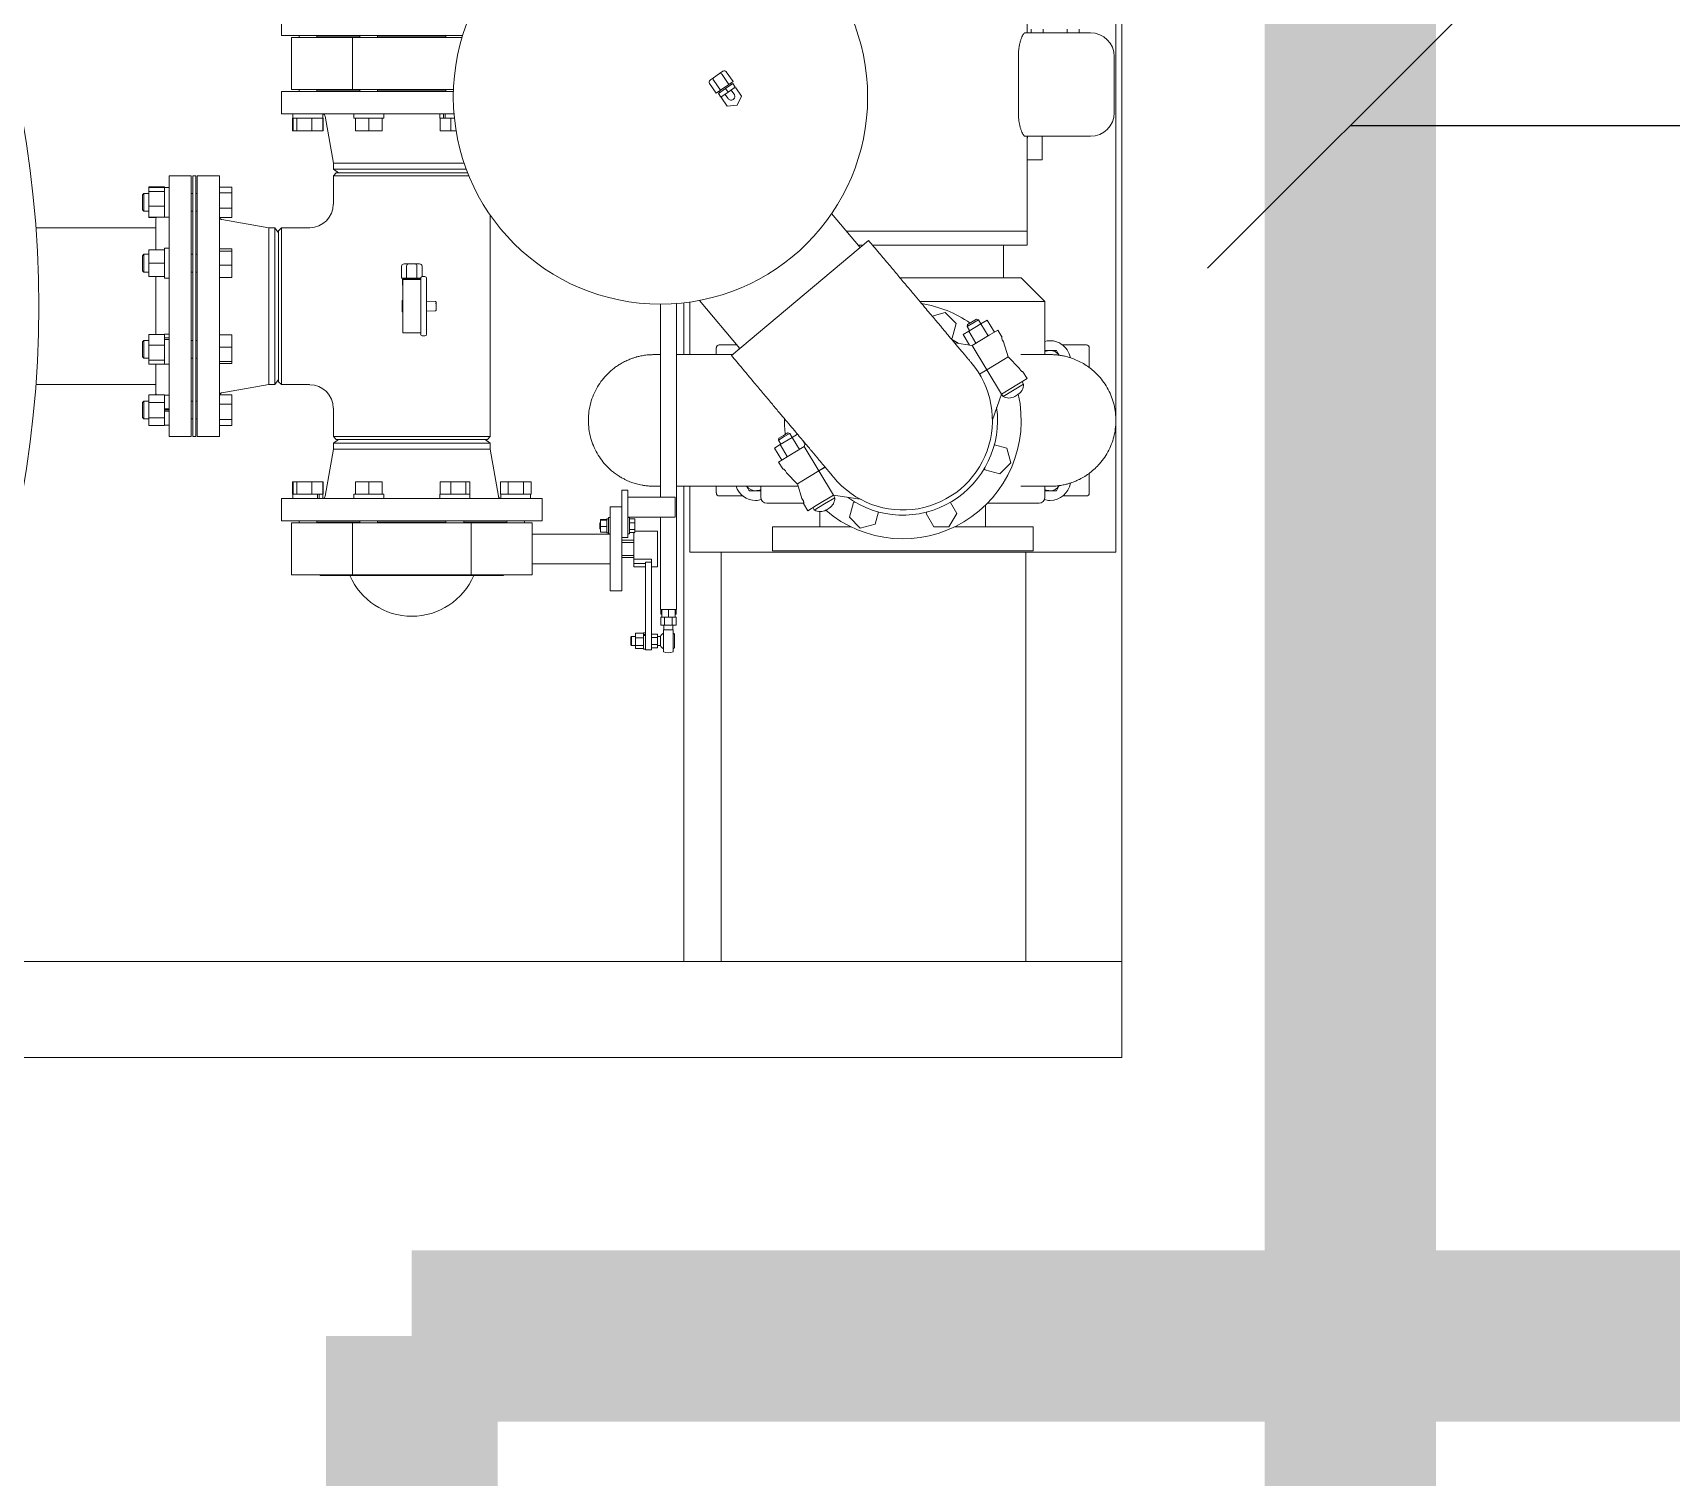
# Model space of a CAD drawing. Extents: x -18238 to -8686, y -1229 to 9502.
# Drawn here: x -17002.2 to -16858.8, y 1980.4 to 2106.9 of the extents above; entities that cross this region are included whole.
import ezdxf

# ---------------------------------------------------------------- set-up
doc = ezdxf.new("R2010")
doc.units = 0
for name, color, linetype in [('188K-SM-03-C3-LR1-MECH-EQ-Y2257103$0$AC-EQ', 1, 'Continuous'), ('188K-SM-07-C3-LR1-MECH-PIPE-Y2257103$0$P-DR', 5, 'Continuous'), ('188K-SM-07-C3-LR1-MECH-PIPE-Y2257103$0$P-TXT', 53, 'Continuous'), ('188K-SM-07-C3-LR1-MECH-PIPE-Y2257103$0$P-砂濾-FSS', 6, 'Continuous')]:
    doc.layers.add(name, color=color, linetype=linetype)
doc.styles.add('188K-SM-07-C3-LR1-MECH-PIPE-Y2257103$0$Standard', font='txt.shx', dxfattribs={"bigfont": 'chineset.shx'})
doc.dimstyles.new('188K-SM-07-C3-LR1-MECH-PIPE-Y2257103$0$H-DIM', dxfattribs={"dimtxt": 1, "dimasz": 1, "dimexe": 0.5, "dimexo": 0.5, "dimgap": 0.5, "dimtad": 1, "dimdec": 0, "dimdsep": 46, "dimtxsty": '188K-SM-07-C3-LR1-MECH-PIPE-Y2257103$0$Standard', "dimblk1": '188K-SM-07-C3-LR1-MECH-PIPE-Y2257103$0$_OBLIQUE', "dimblk2": '188K-SM-07-C3-LR1-MECH-PIPE-Y2257103$0$_OBLIQUE', "dimsah": 1, "dimcen": 0.09, "dimdle": 0.5, "dimadec": 0, "dimazin": 0, "dimtfac": 1, "dimtdec": 0, "dimtmove": 2, "dimatfit": 0, "dimldrblk": '188K-SM-07-C3-LR1-MECH-PIPE-Y2257103$0$_OBLIQUE', "dimfxl": 1, "dimtolj": 1, "dimtzin": 0, "dimarcsym": 0})

# ---------------------------------------------------------------- blocks, each defined once
blk = doc.blocks.new('188K-SM-07-C3-LR1-MECH-PIPE-Y2257103$0$_OBLIQUE')
at = {"color": 0, "linetype": 'ByBlock'}
blk.add_line((-0.5, -0.5), (0.5, 0.5), dxfattribs=at)
blk = doc.blocks.new('188K-SM-03-C3-LR1-MECH-EQ-Y2257103$0$sf1')
at = {"linetype": 'Continuous', "lineweight": 15}
for p, q in [((0, -1311.5), (0, -8.5)), ((5.2, -214.4), (5.2, -877.5)), ((82.9, -244.2), (82.9, -422.9)), ((735.4, -425.3), (735.4, -398.7)), ((27.4, -422.9), (84.6, -422.9)), ((37.5, -419.8), (37.5, -422.9)), ((48, -419.8), (48, -422.9)), ((68.9, -419.8), (68.9, -422.9)), ((79.3, -419.8), (79.3, -422.9)), ((735.4, -425.3), (576.9, -425.3)), ((577.5, -427.1), (597.3, -427.1)), ((591.5, -427.1), (591.5, -425.3)), ((651.3, -426.6), (591.5, -426.6)), ((597.3, -427.1), (603.2, -427.1)), ((603.2, -427.1), (639.6, -427.1)), ((639.6, -427.1), (645.6, -427.1)), ((645.6, -427.1), (673.3, -427.1)), ((651.3, -425.3), (651.3, -427.1)), ((666.8, -427.1), (666.8, -425.3)), ((704.6, -426.6), (666.8, -426.6)), ((673.3, -472.7), (673.3, -427.1)), ((673.3, -427.1), (673.6, -427.1)), ((673.6, -427.1), (699.3, -427.1)), ((699.3, -427.1), (706, -427.1)), ((701.7, -427.1), (701.7, -426.6)), ((704.6, -425.3), (704.6, -427.1)), ((706, -427.1), (726.6, -427.1)), ((720.1, -427.1), (720.1, -425.3)), ((726.6, -427.1), (726.6, -472.7)), ((6.6, -492.9), (6.6, -443.7)), ((90.6, -492.9), (90.6, -443.7)), ((346.2, -457.1), (340.2, -465.6)), ((349.3, -456.7), (352, -458.6)), ((352, -458.6), (357.4, -462.4)), ((332.8, -478.4), (337.9, -471.2)), ((337.9, -471.2), (339.3, -471.3)), ((338.3, -470.6), (340.6, -467.4)), ((338.3, -470.6), (344.6, -475)), ((341.8, -473.1), (339.5, -476.5)), ((340.2, -465.6), (343.9, -468.1)), ((340.6, -467.4), (346.8, -471.8)), ((342.5, -467.1), (341.8, -468.2)), ((349.9, -459.6), (343.9, -468.1)), ((343.9, -468.1), (351.3, -473.3)), ((344.6, -475), (346.8, -471.8)), ((346.8, -471.8), (353.1, -476.2)), ((357.2, -464.8), (351.3, -473.3)), ((360.9, -467.4), (354.9, -475.9)), ((357.4, -462.4), (360.1, -464.3)), ((585, -472.7), (597.3, -472.7)), ((591.5, -474.5), (591.5, -472.7)), ((597.3, -472.7), (603.2, -472.7)), ((603.2, -472.7), (639.6, -472.7)), ((639.6, -472.7), (645.6, -472.7)), ((645.6, -472.7), (673.3, -472.7)), ((651.3, -472.7), (651.3, -474.5)), ((666.8, -474.5), (666.8, -472.7)), ((673.3, -472.7), (673.6, -472.7)), ((673.6, -472.7), (699.3, -472.7)), ((699.3, -472.7), (706, -472.7)), ((701.7, -473.2), (701.7, -472.7)), ((704.6, -472.7), (704.6, -474.5)), ((706, -472.7), (726.6, -472.7)), ((720.1, -474.5), (720.1, -472.7)), ((336.6, -486.4), (332.8, -478.4)), ((345.4, -487.2), (336.6, -486.4)), ((344.6, -475), (350.9, -479.4)), ((344.9, -480.3), (347.3, -476.9)), ((350.5, -480), (345.4, -487.2)), ((349.9, -478.7), (350.5, -480)), ((350.9, -479.4), (353.1, -476.2)), ((351.3, -473.3), (354.9, -475.9)), ((351.9, -475.3), (352.7, -474.3)), ((585.1, -474.5), (621.4, -474.5)), ((591.5, -473.2), (621.4, -473.2)), ((621.4, -473.2), (651.3, -473.2)), ((621.4, -474.5), (735.4, -474.5)), ((666.8, -473.2), (704.6, -473.2)), ((735.4, -493.9), (735.4, -474.5)), ((586.5, -497.8), (584.2, -497.8)), ((584.5, -493.9), (621.4, -493.9)), ((586.5, -497.8), (587.2, -497.8)), ((587.2, -497.8), (587.2, -508.7)), ((587.2, -497.8), (587.8, -497.8)), ((592.2, -497.8), (587.8, -497.8)), ((592.2, -497.8), (592.2, -493.9)), ((592.2, -497.8), (592.6, -497.8)), ((592.6, -497.8), (593.7, -497.8)), ((593.7, -497.8), (593.7, -493.9)), ((596.2, -497.8), (593.7, -497.8)), ((596.2, -497.8), (596.7, -497.8)), ((596.7, -497.8), (596.7, -508.7)), ((596.8, -497.8), (596.7, -497.8)), ((596.8, -497.8), (596.8, -493.9)), ((621.4, -493.9), (735.4, -493.9)), ((646, -493.9), (646, -497.8)), ((647.4, -497.8), (646, -497.8)), ((647.4, -497.8), (647.4, -508.7)), ((647.4, -497.8), (648.1, -497.8)), ((658.4, -497.8), (648.1, -497.8)), ((658.4, -497.8), (659.1, -497.8)), ((659.1, -497.8), (659.1, -508.7)), ((659.1, -497.8), (659.7, -497.8)), ((670.1, -497.8), (659.7, -497.8)), ((670.1, -497.8), (670.7, -497.8)), ((670.7, -497.8), (670.7, -508.7)), ((672.1, -497.8), (670.7, -497.8)), ((672.1, -497.8), (672.1, -493.9)), ((690, -537.1), (697.2, -496.1)), ((698.9, -497.8), (698.9, -508.7)), ((698.9, -497.8), (699.2, -497.8)), ((699.2, -493.9), (699.2, -497.8)), ((699.3, -497.8), (699.2, -497.8)), ((699.3, -497.8), (699.3, -508.7)), ((699.3, -497.8), (699.9, -497.8)), ((708.3, -497.8), (699.9, -497.8)), ((708.3, -497.8), (708.9, -497.8)), ((708.9, -497.8), (708.9, -508.7)), ((708.9, -497.8), (709.6, -497.8)), ((721.1, -497.8), (709.6, -497.8)), ((721.1, -497.8), (721.9, -497.8)), ((721.9, -497.8), (721.9, -508.7)), ((721.9, -497.8), (722.1, -497.8)), ((725.4, -497.8), (722.1, -497.8)), ((725.3, -497.8), (725.3, -508.7)), ((725.4, -497.8), (725.4, -493.9)), ((725.4, -497.8), (725.8, -497.8)), ((725.8, -497.8), (725.8, -508.7)), ((84.6, -513.6), (27.4, -513.6)), ((69.9, -513.6), (69.9, -526.7)), ((82.9, -513.6), (82.9, -596.5)), ((582.7, -508.7), (587.2, -508.7)), ((587.2, -508.7), (596.7, -508.7)), ((647.4, -508.7), (659.1, -508.7)), ((659.1, -508.7), (670.7, -508.7)), ((698.9, -508.7), (699.3, -508.7)), ((699.3, -508.7), (708.9, -508.7)), ((708.9, -508.7), (721.9, -508.7)), ((721.9, -508.7), (725.3, -508.7)), ((725.3, -508.7), (725.8, -508.7)), ((69.9, -526.7), (69.9, -534.3)), ((82.9, -534.3), (69.9, -534.3)), ((573.8, -542.3), (621.4, -542.3)), ((575.6, -537.1), (621.4, -537.1)), ((621.4, -537.1), (690, -537.1)), ((621.4, -542.3), (690, -542.3)), ((685.5, -545.7), (690, -542.3)), ((690, -542.3), (690, -537.1)), ((621.4, -548.3), (571.4, -548.3)), ((572.5, -545.7), (621.4, -545.7)), ((621.4, -545.7), (687.5, -545.7)), ((690, -548.3), (621.4, -548.3)), ((690, -548.3), (687.5, -545.7)), ((690, -572.9), (690, -548.3)), ((789.8, -558), (778.9, -558)), ((778.9, -558), (778.9, -563.2)), ((809.2, -548.3), (789.8, -548.3)), ((789.8, -548.3), (789.8, -662.3)), ((809.2, -548.3), (809.2, -662.3)), ((813.1, -548.3), (810.5, -548.3)), ((810.5, -776.3), (810.5, -548.3)), ((813.1, -776.3), (813.1, -548.3)), ((833.8, -548.3), (814.4, -548.3)), ((814.4, -662.3), (814.4, -548.3)), ((833.8, -662.3), (833.8, -548.3)), ((837.7, -558.3), (833.8, -558.3)), ((837.7, -557.9), (851.5, -557.9)), ((837.7, -557.9), (837.7, -558.3)), ((837.7, -558.3), (837.7, -561.6)), ((837.7, -558.4), (851.5, -558.4)), ((851.5, -557.9), (851.5, -558.4)), ((851.5, -558.4), (851.5, -561.8)), ((789.8, -563.2), (778.9, -563.2)), ((778.9, -563.2), (778.9, -576.5)), ((810.5, -563.6), (809.2, -563.6)), ((814.4, -563.6), (813.1, -563.6)), ((837.7, -561.6), (837.7, -561.8)), ((837.7, -561.8), (851.5, -561.8)), ((837.7, -561.8), (837.7, -562.6)), ((837.7, -562.6), (837.7, -574.1)), ((851.5, -561.8), (851.5, -574.8)), ((855.9, -563.6), (851.5, -563.6)), ((857.1, -564.8), (855.9, -563.6)), ((855.9, -564.2), (855.9, -563.6)), ((855.9, -579.1), (855.9, -564.2)), ((857.1, -565.3), (857.1, -564.8)), ((857.1, -577.9), (857.1, -565.3)), ((254, -581.3), (229.1, -611)), ((552.8, -582.6), (552.8, -776.3)), ((787.6, -586.5), (746.6, -593.7)), ((789.8, -576.5), (778.9, -576.5)), ((778.9, -576.5), (778.9, -584.7)), ((789.8, -584.7), (778.9, -584.7)), ((809.2, -579.1), (810.5, -579.1)), ((813.1, -579.1), (814.4, -579.1)), ((833.8, -584.5), (837.7, -584.5)), ((837.7, -574.1), (837.7, -574.8)), ((837.7, -574.8), (851.5, -574.8)), ((837.7, -574.8), (837.7, -575.4)), ((837.7, -575.4), (837.7, -583.8)), ((837.7, -583.8), (837.7, -584.4)), ((837.7, -584.4), (851.5, -584.4)), ((837.7, -584.4), (837.7, -584.5)), ((844.8, -584.8), (851.5, -584.8)), ((845.5, -613), (845.5, -586.5)), ((851.5, -574.8), (851.5, -584.4)), ((851.5, -579.1), (855.9, -579.1)), ((851.5, -584.4), (851.5, -584.8)), ((855.9, -579.1), (857.1, -577.9)), ((82.9, -596.5), (82.9, -608.8)), ((82.9, -596.5), (241.2, -596.5)), ((735.4, -593.7), (710.8, -593.7)), ((738, -596.2), (735.4, -593.7)), ((735.4, -730.9), (735.4, -593.7)), ((741.4, -593.7), (738, -598.2)), ((738, -596.2), (738, -728.4)), ((746.6, -593.7), (741.4, -593.7)), ((741.4, -593.7), (741.4, -662.3)), ((746.6, -593.7), (746.6, -662.3)), ((950.3, -593.7), (845.5, -593.7)), ((218.2, -608.8), (82.9, -608.8)), ((103.6, -608.8), (103.6, -637.4)), ((341.6, -705.5), (221.6, -604.8)), ((230.9, -608.8), (226.5, -608.8)), ((789.8, -612.2), (778.9, -612.2)), ((778.9, -612.2), (778.9, -614)), ((789.8, -614), (778.9, -614)), ((778.9, -614), (778.9, -626.4)), ((837.7, -611.6), (833.8, -611.6)), ((837.7, -611.6), (837.7, -613)), ((837.7, -613), (851.5, -613)), ((837.7, -613), (837.7, -613.6)), ((837.7, -613.6), (837.7, -624)), ((851.5, -613), (851.5, -624.6)), ((612.4, -627.3), (612.4, -636.4)), ((614.8, -625.3), (618.2, -625.3)), ((617, -627.3), (617, -637.7)), ((618.2, -625.3), (624.7, -625.3)), ((624.7, -625.3), (628, -625.3)), ((626, -627.3), (626, -637.7)), ((630.4, -627.3), (630.4, -637.7)), ((789.8, -626.4), (778.9, -626.4)), ((778.9, -626.4), (778.9, -637.1)), ((810.5, -616.9), (809.2, -616.9)), ((814.4, -616.9), (813.1, -616.9)), ((837.7, -624), (837.7, -624.6)), ((837.7, -624.6), (851.5, -624.6)), ((837.7, -624.6), (837.7, -625.3)), ((837.7, -625.3), (837.7, -635.6)), ((855.9, -616.9), (851.5, -616.9)), ((851.5, -624.6), (851.5, -636.3)), ((857.1, -618.1), (855.9, -616.9)), ((855.9, -621.7), (855.9, -616.9)), ((855.9, -632.4), (855.9, -621.7)), ((857.1, -622.1), (857.1, -618.1)), ((857.1, -631.2), (857.1, -622.1)), ((88.1, -637.4), (67.4, -658.2)), ((88.1, -637.4), (194.2, -637.4)), ((608.5, -686.8), (608.5, -637.8)), ((612.2, -636.4), (609.9, -636.4)), ((613.6, -637.7), (617, -637.7)), ((613.6, -637.8), (613.6, -686.8)), ((613.6, -638.7), (617.4, -638.7)), ((629.2, -639), (613.6, -639)), ((615.2, -637.7), (615.2, -638.7)), ((617, -637.7), (626, -637.7)), ((617.4, -638.7), (617.4, -639)), ((617.4, -638.7), (625.6, -638.7)), ((625.6, -638.7), (625.6, -639)), ((625.6, -638.7), (629.6, -638.7)), ((626, -637.7), (630.4, -637.7)), ((627.6, -638.7), (627.6, -637.7)), ((629.2, -685.6), (629.2, -639)), ((629.2, -643.9), (629.6, -643.9)), ((629.6, -638.7), (629.6, -643.9)), ((789.8, -637.1), (778.9, -637.1)), ((809.2, -632.4), (810.5, -632.4)), ((813.1, -632.4), (814.4, -632.4)), ((833.8, -637.7), (837.7, -637.7)), ((837.7, -635.6), (837.7, -636.3)), ((837.7, -636.3), (851.5, -636.3)), ((837.7, -636.3), (837.7, -637.7)), ((845.5, -662.3), (845.5, -636.3)), ((851.5, -632.4), (855.9, -632.4)), ((855.9, -632.4), (857.1, -631.2)), ((67.4, -658.2), (67.4, -704.6)), ((176.8, -658.2), (67.4, -658.2)), ((334.2, -699.3), (369.5, -657.2)), ((378.2, -704.6), (378.2, -658.7)), ((383.4, -659.4), (383.4, -704.6)), ((600.1, -660.5), (600.1, -658.9)), ((608.5, -657.9), (600.7, -658.3)), ((629.8, -657.4), (629.2, -657)), ((629.8, -667.2), (629.8, -657.4)), ((127.2, -673.7), (125.5, -674.2)), ((127.2, -673.7), (135, -678.4)), ((145, -677.4), (154.5, -667.9)), ((154.5, -667.9), (166, -671)), ((389.9, -660), (389.9, -927.8)), ((403.8, -829.6), (403.8, -660.5)), ((600.1, -664.1), (600.1, -660.5)), ((600.1, -665.7), (600.1, -664.1)), ((600.7, -666.3), (608.5, -666.7)), ((629.2, -667.6), (629.8, -667.2)), ((741.4, -662.3), (741.4, -730.9)), ((746.6, -662.3), (746.6, -730.9)), ((789.8, -662.3), (789.8, -776.3)), ((809.2, -662.3), (809.2, -776.3)), ((814.4, -776.3), (814.4, -662.3)), ((833.8, -776.3), (833.8, -662.3)), ((845.5, -687), (845.5, -662.3)), ((108.6, -683.2), (105, -689.2)), ((108.6, -683.2), (116.1, -687.7)), ((117.8, -674.4), (111.5, -684.9)), ((116.1, -687.7), (131, -696.7)), ((123.4, -677.8), (117.1, -688.3)), ((117.8, -674.4), (123.4, -677.8)), ((125.5, -674.2), (123.3, -677.7)), ((123.4, -677.8), (134, -684.1)), ((135.4, -680.1), (125.5, -674.2)), ((134, -684.1), (127.7, -694.6)), ((133.3, -683.7), (135.4, -680.1)), ((138.9, -687.1), (133.3, -696.3)), ((134, -684.1), (138.9, -687.1)), ((135.4, -680.1), (135, -678.4)), ((148.5, -690.4), (145, -677.4)), ((609.9, -688.2), (612.2, -688.2)), ((613.6, -685.6), (629.2, -685.6)), ((789.8, -687.5), (778.9, -687.5)), ((778.9, -687.5), (778.9, -698.2)), ((837.7, -686.9), (833.8, -686.9)), ((837.7, -686.9), (837.7, -687)), ((837.7, -687), (851.5, -687)), ((837.7, -687.5), (837.7, -687)), ((837.7, -687.5), (837.7, -690)), ((851.5, -696.5), (851.5, -687)), ((28.5, -698.8), (28.5, -716.1)), ((51.9, -696.2), (31.1, -696.2)), ((103.6, -693.6), (99.5, -706.5)), ((103.6, -693.6), (104.5, -692.1)), ((105, -689.2), (104.9, -689.4)), ((104.9, -689.4), (105, -689.4)), ((131, -696.7), (118.3, -717.9)), ((146.4, -694.4), (131, -696.7)), ((149.5, -690.7), (148.5, -690.4)), ((352.3, -696.2), (336.8, -696.2)), ((354.9, -704.6), (354.9, -698.8)), ((789.8, -698.2), (778.9, -698.2)), ((778.9, -698.2), (778.9, -710.7)), ((810.5, -692.2), (809.2, -692.2)), ((814.4, -692.2), (813.1, -692.2)), ((837.7, -690), (833.8, -690)), ((837.7, -691.5), (833.8, -691.5)), ((837.7, -691.1), (837.7, -690)), ((837.7, -691.5), (837.7, -691.1)), ((837.7, -691.5), (837.7, -695.9)), ((837.7, -696.5), (837.7, -695.9)), ((837.7, -696.5), (837.7, -697.2)), ((837.7, -696.5), (851.5, -696.5)), ((837.7, -697.2), (837.7, -708.8)), ((855.9, -692.2), (851.5, -692.2)), ((851.5, -696.5), (851.5, -709.5)), ((857.1, -693.4), (855.9, -692.2)), ((855.9, -703), (855.9, -692.2)), ((857.1, -702.5), (857.1, -693.4)), ((857.1, -706.5), (857.1, -702.5)), ((89, -717.8), (89.9, -716.4)), ((99.4, -706.7), (89.9, -716.4)), ((103.2, -709), (99.4, -706.7)), ((99.5, -706.5), (103.4, -708.9)), ((102.9, -708.8), (103, -708.7)), ((118.2, -718), (103.2, -709)), ((103.4, -708.9), (118.3, -717.9)), ((104.3, -709.4), (104.2, -709.6)), ((114.1, -715.6), (114.2, -715.4)), ((789.8, -710.7), (778.9, -710.7)), ((778.9, -710.7), (778.9, -712.4)), ((789.8, -712.4), (778.9, -712.4)), ((809.2, -707.7), (810.5, -707.7)), ((813.1, -707.7), (814.4, -707.7)), ((833.8, -713.1), (837.7, -713.1)), ((837.7, -708.8), (837.7, -709.5)), ((837.7, -709.5), (851.5, -709.5)), ((837.7, -709.5), (837.7, -709.7)), ((837.7, -709.7), (837.7, -713.1)), ((837.7, -713), (851.5, -713)), ((845.5, -738.1), (845.5, -713)), ((851.5, -707.7), (855.9, -707.7)), ((851.5, -709.5), (851.5, -713)), ((855.9, -707.7), (855.9, -703)), ((855.9, -707.7), (857.1, -706.5)), ((86.6, -719.7), (83, -725.7)), ((90.5, -730.2), (83, -725.7)), ((87.4, -728.4), (86.1, -730.5)), ((104, -741.3), (86.1, -730.5)), ((86.8, -719.5), (86.6, -719.7)), ((86.9, -719.6), (86.8, -719.5)), ((105.4, -739.2), (90.5, -730.2)), ((105.4, -739.2), (118.2, -718)), ((124.6, -721.9), (118.2, -718)), ((118.3, -717.9), (124.7, -721.7)), ((710.8, -730.9), (735.4, -730.9)), ((735.4, -730.9), (738, -728.4)), ((738, -726.4), (741.4, -730.9)), ((741.4, -730.9), (746.6, -730.9)), ((746.6, -730.9), (787.6, -738.1)), ((845.5, -730.9), (950.3, -730.9)), ((91, -739.7), (93.7, -741.3)), ((104, -741.3), (105.3, -739.2)), ((105.4, -739.2), (113.3, -761.7)), ((789.8, -739.9), (778.9, -739.9)), ((778.9, -739.9), (778.9, -748.1)), ((789.7, -739.9), (778.9, -739.9)), ((778.9, -739.9), (778.9, -739.9)), ((810.5, -745.5), (809.2, -745.5)), ((814.4, -745.5), (813.1, -745.5)), ((837.7, -740.1), (833.8, -740.1)), ((837.7, -739.8), (851.5, -739.8)), ((837.7, -739.8), (837.7, -740.2)), ((837.7, -740.2), (837.7, -746.1)), ((851.5, -739.8), (851.5, -746.5)), ((855.9, -745.5), (851.5, -745.5)), ((857.1, -746.7), (855.9, -745.5)), ((855.9, -760.4), (855.9, -745.5)), ((690, -776.3), (690, -751.7)), ((789.8, -748.1), (778.9, -748.1)), ((778.9, -748.1), (778.9, -761.4)), ((837.7, -752.2), (833.8, -752.2)), ((833.8, -752.6), (837.7, -752.6)), ((833.8, -753.9), (837.7, -753.9)), ((837.7, -754.3), (833.8, -754.3)), ((837.7, -746.1), (837.7, -746.5)), ((837.7, -747.3), (837.7, -746.5)), ((837.7, -746.5), (851.5, -746.5)), ((837.7, -747.3), (837.7, -752.2)), ((837.7, -752.3), (837.7, -752.2)), ((837.7, -754.2), (837.7, -752.3)), ((837.7, -754.2), (837.7, -754.3)), ((837.7, -754.3), (837.7, -759.2)), ((837.7, -760), (837.7, -759.2)), ((851.5, -760), (851.5, -746.5)), ((855.9, -761), (857.1, -759.8)), ((857.1, -759.3), (857.1, -746.7)), ((857.1, -759.8), (857.1, -759.3)), ((290.6, -773.6), (288.4, -777.1)), ((292.3, -773.1), (290.6, -773.6)), ((295.6, -776.5), (290.6, -773.6)), ((292.3, -773.1), (296.2, -775.5)), ((789.8, -761.4), (778.9, -761.4)), ((778.9, -761.4), (778.9, -766.6)), ((789.8, -766.6), (778.9, -766.6)), ((789.8, -766.6), (778.9, -766.6)), ((778.9, -766.6), (778.9, -766.6)), ((809.2, -761), (810.5, -761)), ((813.1, -761), (814.4, -761)), ((833.8, -766.3), (837.7, -766.3)), ((837.7, -760), (837.7, -760.4)), ((837.7, -760), (851.5, -760)), ((837.7, -760.4), (837.7, -766.3)), ((837.7, -766.3), (837.7, -766.7)), ((837.7, -766.7), (851.5, -766.7)), ((851.5, -760), (851.5, -766.7)), ((851.5, -761), (855.9, -761)), ((855.9, -761), (855.9, -760.4)), ((97.3, -799.5), (100.8, -786.5)), ((100.8, -786.5), (111.6, -783.6)), ((278.1, -785.2), (265.3, -806.4)), ((278.1, -785.2), (277.1, -782.4)), ((279.1, -780), (277.3, -783)), ((278.1, -785.2), (293, -794.2)), ((288.5, -777.2), (282.2, -787.7)), ((283.9, -774.4), (288.5, -777.2)), ((288.5, -777.2), (299.1, -783.5)), ((299.1, -783.5), (292.8, -794)), ((300.6, -779.5), (295.6, -776.5)), ((296.2, -775.5), (300.1, -777.8)), ((304, -786.5), (297.7, -797)), ((298.4, -783.1), (300.6, -779.5)), ((299.1, -783.5), (304, -786.5)), ((300.6, -779.5), (300.1, -777.8)), ((552.8, -787.5), (545.6, -828.5)), ((552.8, -776.3), (555.3, -778.9)), ((552.8, -776.3), (621.4, -776.3)), ((557.3, -778.9), (552.8, -782.3)), ((552.8, -782.3), (552.8, -787.5)), ((621.4, -782.3), (552.8, -782.3)), ((621.4, -787.5), (552.8, -787.5)), ((621.4, -778.9), (555.3, -778.9)), ((621.4, -776.3), (690, -776.3)), ((687.5, -778.9), (621.4, -778.9)), ((690, -782.3), (621.4, -782.3)), ((690, -787.5), (621.4, -787.5)), ((690, -782.3), (685.5, -778.9)), ((687.5, -778.9), (690, -776.3)), ((690, -787.5), (690, -782.3)), ((697.2, -828.5), (690, -787.5)), ((789.8, -776.3), (809.2, -776.3)), ((810.5, -776.3), (813.1, -776.3)), ((814.4, -776.3), (833.8, -776.3)), ((106.8, -809), (97.3, -799.5)), ((293, -794.2), (300.5, -798.7)), ((296.8, -804.8), (300.5, -798.7)), ((28.5, -808.5), (28.5, -825.8)), ((119.8, -805.5), (106.8, -809)), ((120.2, -804.2), (119.8, -805.5)), ((252.4, -827.7), (265.2, -806.5)), ((265.2, -806.5), (259.7, -803.2)), ((259.8, -803), (265.3, -806.4)), ((280.1, -815.5), (265.2, -806.5)), ((265.3, -806.4), (280.2, -815.4)), ((269.4, -808.8), (269.3, -809)), ((279.2, -815), (279.3, -814.8)), ((284, -817.9), (280.1, -815.5)), ((280.2, -815.4), (284.1, -817.7)), ((284.1, -817.7), (293.5, -808.1)), ((294.5, -806.5), (293.5, -808.1)), ((296.6, -804.8), (296.8, -804.9)), ((296.8, -804.9), (296.8, -804.8)), ((517, -826.8), (517, -815.9)), ((523.7, -815.9), (517, -815.9)), ((523.7, -826.8), (523.7, -815.9)), ((537.2, -815.9), (523.7, -815.9)), ((537.2, -826.8), (537.2, -815.9)), ((543.9, -815.9), (537.2, -815.9)), ((543.9, -826.8), (543.9, -815.9)), ((570.7, -826.8), (570.7, -815.9)), ((574.2, -815.9), (570.7, -815.9)), ((574.2, -826.8), (574.2, -815.9)), ((587.2, -815.9), (574.2, -815.9)), ((587.2, -826.8), (587.2, -815.9)), ((596.7, -815.9), (587.2, -815.9)), ((596.7, -826.8), (596.7, -815.9)), ((647.4, -826.8), (647.4, -815.9)), ((659.1, -815.9), (647.4, -815.9)), ((659.1, -826.8), (659.1, -815.9)), ((670.7, -815.9), (659.1, -815.9)), ((670.7, -826.8), (670.7, -815.9)), ((698.9, -826.8), (698.9, -815.9)), ((699.3, -815.9), (698.9, -815.9)), ((699.3, -826.8), (699.3, -815.9)), ((708.9, -815.9), (699.3, -815.9)), ((708.9, -826.8), (708.9, -815.9)), ((721.9, -815.9), (708.9, -815.9)), ((721.9, -826.8), (721.9, -815.9)), ((725.3, -815.9), (721.9, -815.9)), ((725.3, -826.8), (725.3, -815.9)), ((725.8, -815.9), (725.3, -815.9)), ((725.8, -826.8), (725.8, -815.9)), ((31.1, -828.4), (51.6, -828.4)), ((67.4, -819.9), (67.4, -829.6)), ((228.9, -831.3), (252.4, -827.7)), ((252.5, -827.8), (251.3, -829.9)), ((260.2, -835.3), (251.3, -829.9)), ((267.4, -836.7), (252.4, -827.7)), ((280, -830.7), (279, -832.3)), ((280, -830.7), (284, -817.9)), ((316, -829.6), (316, -819.9)), ((331.8, -828.4), (352.3, -828.4)), ((354.9, -825.8), (354.9, -819.9)), ((378.2, -877.5), (378.2, -819.9)), ((383.4, -819.9), (383.4, -1235.9)), ((432.3, -829.6), (390.9, -829.6)), ((390.9, -829.6), (390.9, -847)), ((432.3, -823.4), (437.5, -823.4)), ((432.3, -864.9), (432.3, -823.4)), ((437.5, -823.4), (437.5, -860.2)), ((507.4, -830.7), (507.4, -850.1)), ((621.4, -830.7), (507.4, -830.7)), ((517.4, -826.8), (517, -826.8)), ((517.4, -826.8), (517.4, -830.7)), ((517.4, -826.8), (523.4, -826.8)), ((523.7, -826.8), (523.4, -826.8)), ((524.5, -826.8), (523.7, -826.8)), ((524.5, -826.8), (536.4, -826.8)), ((537.2, -826.8), (536.4, -826.8)), ((537.6, -826.8), (537.2, -826.8)), ((537.6, -826.8), (543.5, -826.8)), ((543.9, -826.8), (543.5, -826.8)), ((543.6, -830.7), (543.6, -826.8)), ((570.6, -826.8), (570.6, -830.7)), ((570.6, -826.8), (574, -826.8)), ((574.2, -826.8), (574, -826.8)), ((575, -826.8), (574.2, -826.8)), ((575, -826.8), (586.5, -826.8)), ((587.2, -826.8), (586.5, -826.8)), ((587.8, -826.8), (587.2, -826.8)), ((587.8, -826.8), (596.2, -826.8)), ((596.7, -826.8), (596.2, -826.8)), ((596.7, -826.8), (596.8, -826.8)), ((596.8, -830.7), (596.8, -826.8)), ((735.4, -830.7), (621.4, -830.7)), ((646, -826.8), (646, -830.7)), ((646, -826.8), (647.4, -826.8)), ((648.1, -826.8), (647.4, -826.8)), ((648.1, -826.8), (658.4, -826.8)), ((659.1, -826.8), (658.4, -826.8)), ((659.7, -826.8), (659.1, -826.8)), ((659.7, -826.8), (670.1, -826.8)), ((670.7, -826.8), (670.1, -826.8)), ((670.7, -826.8), (672.2, -826.8)), ((672.2, -830.7), (672.2, -826.8)), ((699.2, -826.8), (698.9, -826.8)), ((699.2, -826.8), (699.2, -830.7)), ((699.2, -826.8), (699.3, -826.8)), ((699.9, -826.8), (699.3, -826.8)), ((699.9, -826.8), (702.4, -826.8)), ((702.4, -826.8), (702.4, -830.7)), ((703.5, -826.8), (702.4, -826.8)), ((703.8, -826.8), (703.5, -826.8)), ((703.8, -826.8), (703.8, -830.7)), ((703.8, -826.8), (708.3, -826.8)), ((708.9, -826.8), (708.3, -826.8)), ((709.6, -826.8), (708.9, -826.8)), ((709.6, -826.8), (721.1, -826.8)), ((721.9, -826.8), (721.1, -826.8)), ((722.1, -826.8), (721.9, -826.8)), ((722.1, -826.8), (725.4, -826.8)), ((725.4, -830.7), (725.4, -826.8)), ((725.8, -826.8), (725.4, -826.8)), ((735.4, -850.1), (735.4, -830.7)), ((117.7, -834.8), (72.5, -834.8)), ((119.2, -836.3), (119.2, -855.5)), ((144.5, -843.7), (150.1, -834)), ((151.3, -855.3), (144.5, -843.7)), ((171.4, -843.7), (164.7, -855.3)), ((170.8, -842.5), (171.4, -843.7)), ((215.9, -853.2), (213, -842.4)), ((233.6, -833.8), (234.9, -834.1)), ((234.9, -834.1), (238.4, -847.1)), ((256.1, -839.1), (258.8, -840.7)), ((269.2, -840.7), (260.2, -835.3)), ((264.2, -855.5), (264.2, -842.1)), ((274.9, -841.3), (267.4, -836.7)), ((269.2, -840.7), (270.4, -838.6)), ((278.6, -835.1), (274.9, -841.3)), ((310.8, -834.8), (278.5, -834.8)), ((278.6, -835), (278.5, -834.9)), ((278.6, -835.1), (278.6, -835)), ((447.8, -838), (437.5, -838)), ((447.8, -911.4), (447.8, -838)), ((77.7, -855.5), (77.7, -876.3)), ((146.5, -855.5), (77.7, -855.5)), ((164.7, -855.3), (151.3, -855.3)), ((228.9, -856.7), (215.9, -853.2)), ((238.4, -847.1), (228.9, -856.7)), ((305.7, -855.5), (236.9, -855.5)), ((305.7, -876.3), (305.7, -855.5)), ((390.9, -847), (432.3, -847)), ((403.8, -927.8), (403.8, -847)), ((426.1, -859.2), (406.4, -859.2)), ((406.4, -890.3), (406.4, -859.2)), ((431, -848.5), (426.1, -848.5)), ((426.1, -848.5), (426.1, -851.8)), ((431, -851.8), (426.1, -851.8)), ((426.1, -851.8), (426.1, -857.8)), ((431, -857.8), (426.1, -857.8)), ((426.1, -857.8), (426.1, -860.5)), ((432.3, -847.4), (431, -847.4)), ((431, -847.4), (431, -861.6)), ((437.5, -911.4), (437.5, -860.2)), ((449.2, -847.4), (447.8, -847.4)), ((449.2, -847.4), (449.2, -850.3)), ((450.8, -848.4), (449.2, -848.4)), ((449.2, -850.3), (449.2, -861.6)), ((450.8, -848.4), (450.8, -860.6)), ((450.8, -849.1), (456.4, -849.1)), ((450.8, -849.6), (456.4, -849.6)), ((450.8, -855.1), (456.4, -855.1)), ((450.8, -860), (456.4, -860)), ((456.4, -849.1), (456.4, -849.6)), ((456.4, -849.6), (456.4, -855.1)), ((456.9, -852), (456.4, -851.5)), ((456.4, -855.1), (456.4, -860)), ((456.4, -857.6), (456.9, -857.1)), ((456.9, -857.1), (456.9, -852)), ((621.4, -850.1), (507.4, -850.1)), ((516.2, -851.9), (516.2, -897.5)), ((516.2, -851.9), (536.9, -851.9)), ((522.7, -850.1), (522.7, -851.9)), ((536.9, -851.9), (543.5, -851.9)), ((538.2, -851.9), (538.2, -850.1)), ((576, -851.4), (538.2, -851.4)), ((541.1, -851.4), (541.1, -851.9)), ((543.5, -851.9), (569.3, -851.9)), ((569.3, -851.9), (569.5, -851.9)), ((569.5, -851.9), (569.5, -897.5)), ((569.5, -851.9), (597.3, -851.9)), ((576, -850.1), (576, -851.9)), ((591.5, -851.9), (591.5, -850.1)), ((621.4, -851.4), (591.5, -851.4)), ((597.3, -851.9), (603.2, -851.9)), ((603.2, -851.9), (639.6, -851.9)), ((735.4, -850.1), (621.4, -850.1)), ((651.3, -851.4), (621.4, -851.4)), ((639.6, -851.9), (645.6, -851.9)), ((645.6, -851.9), (673.3, -851.9)), ((651.3, -850.1), (651.3, -851.9)), ((666.8, -851.9), (666.8, -850.1)), ((704.6, -851.4), (666.8, -851.4)), ((673.3, -897.5), (673.3, -851.9)), ((673.3, -851.9), (673.6, -851.9)), ((673.6, -851.9), (699.3, -851.9)), ((699.3, -851.9), (706, -851.9)), ((701.7, -851.9), (701.7, -851.4)), ((704.6, -850.1), (704.6, -851.9)), ((706, -851.9), (726.6, -851.9)), ((720.1, -851.9), (720.1, -850.1)), ((726.6, -851.9), (726.6, -897.5)), ((431, -860.5), (426.1, -860.5)), ((427.1, -883.7), (427.1, -860.5)), ((437.5, -867), (427.1, -867)), ((427.1, -869), (437.5, -869)), ((431, -861.6), (432.3, -861.6)), ((437.5, -864.9), (432.3, -864.9)), ((447.8, -861.6), (449.2, -861.6)), ((447.8, -861.8), (516.2, -861.8)), ((449.2, -860.6), (450.8, -860.6)), ((5.2, -877.5), (378.2, -877.5)), ((305.7, -876.3), (77.7, -876.3)), ((84.1, -1235.9), (84.1, -877.5)), ((350.6, -877.5), (350.6, -1235.9)), ((411.6, -883.7), (427.1, -883.7)), ((411.6, -883.7), (411.6, -886.4)), ((416.8, -886.4), (411.6, -886.4)), ((411.6, -886.4), (411.6, -891.1)), ((416.8, -886.4), (416.8, -891.1)), ((416.8, -887.4), (427.1, -887.4)), ((427.1, -880.4), (437.5, -880.4)), ((427.1, -882.4), (437.5, -882.4)), ((427.1, -887.4), (427.1, -883.7)), ((427.1, -890.3), (427.1, -887.4)), ((447.8, -887.7), (516.2, -887.7)), ((406.4, -890.3), (411.6, -890.3)), ((411.6, -891.1), (411.6, -961.4)), ((416.8, -890.3), (427.1, -890.3)), ((416.8, -891.1), (416.8, -961.4)), ((516.2, -897.5), (536.9, -897.5)), ((536.9, -897.5), (543.5, -897.5)), ((541.1, -897.5), (541.1, -898)), ((541.1, -898), (701.7, -898)), ((543.5, -897.5), (569.3, -897.5)), ((569.3, -897.5), (569.5, -897.5)), ((569.5, -897.5), (597.3, -897.5)), ((597.3, -897.5), (603.2, -897.5)), ((603.2, -897.5), (639.6, -897.5)), ((639.6, -897.5), (645.6, -897.5)), ((645.6, -897.5), (673.3, -897.5)), ((673.3, -897.5), (673.6, -897.5)), ((673.6, -897.5), (699.3, -897.5)), ((699.3, -897.5), (706, -897.5)), ((701.7, -898), (701.7, -897.5)), ((706, -897.5), (726.6, -897.5)), ((437.5, -911.4), (447.8, -911.4)), ((403.8, -927.8), (389.9, -927.8)), ((390.1, -927.8), (390.1, -932)), ((391, -932), (390.1, -932)), ((391, -934.6), (391, -927.8)), ((396.9, -934.6), (396.9, -927.8)), ((402.7, -934.6), (402.7, -927.8)), ((403.6, -932), (402.7, -932)), ((403.6, -927.8), (403.6, -932)), ((390.1, -941.4), (390.1, -934.6)), ((390.1, -934.6), (391, -934.6)), ((390.1, -941.4), (393.5, -941.4)), ((391, -934.6), (392.6, -934.6)), ((392.6, -934.6), (393.5, -934.6)), ((392.6, -964.7), (392.6, -945.9)), ((393, -941.4), (393, -945.7)), ((393, -945.7), (400.7, -945.7)), ((393.5, -941.4), (393.5, -934.6)), ((395.3, -934.6), (393.5, -934.6)), ((400.2, -941.4), (393.5, -941.4)), ((395.3, -934.6), (396.9, -934.6)), ((396.9, -934.6), (398.4, -934.6)), ((400.2, -934.6), (398.4, -934.6)), ((400.2, -941.4), (400.2, -934.6)), ((400.2, -934.6), (401.1, -934.6)), ((400.2, -941.4), (403.6, -941.4)), ((400.7, -945.7), (400.7, -941.4)), ((401.1, -934.6), (402.7, -934.6)), ((401.2, -964.7), (401.2, -945.9)), ((402.7, -934.6), (403.6, -934.6)), ((403.6, -941.4), (403.6, -934.6)), ((391.5, -961.4), (391.5, -949.2)), ((403.8, -959.4), (403.8, -951.2)), ((406.4, -951.4), (403.8, -951.4)), ((403.8, -959.2), (406.4, -959.2)), ((411.6, -949.3), (406.4, -949.3)), ((406.4, -949.3), (406.4, -952.3)), ((411.6, -952.3), (406.4, -952.3)), ((406.4, -952.3), (406.4, -958.3)), ((411.6, -958.3), (406.4, -958.3)), ((406.4, -958.3), (406.4, -961.3)), ((418.7, -948.2), (416.8, -948.2)), ((418.7, -949.6), (416.8, -949.6)), ((418.7, -950.4), (416.8, -950.4)), ((418.7, -948.2), (418.7, -949.6)), ((418.7, -948.6), (425.5, -948.6)), ((418.7, -950.4), (418.7, -949.6)), ((418.7, -950.4), (418.7, -962.4)), ((418.7, -952.5), (425.5, -952.5)), ((418.7, -959.2), (425.5, -959.2)), ((425.5, -948.6), (425.5, -952.5)), ((429.1, -951.4), (425.5, -951.4)), ((425.5, -952.5), (425.5, -959.2)), ((425.5, -959.2), (429.1, -959.2)), ((425.5, -959.2), (425.5, -962)), ((429.7, -952), (429.1, -951.4)), ((429.1, -959.2), (429.1, -951.4)), ((429.1, -959.2), (429.7, -958.6)), ((429.7, -952), (429.7, -958.6)), ((411.6, -961.3), (406.4, -961.3)), ((411.6, -961.4), (411.6, -963.1)), ((411.6, -963.1), (416.8, -963.1)), ((416.8, -961.4), (416.8, -963.1)), ((416.8, -962.4), (418.7, -962.4)), ((418.7, -962), (425.5, -962)), ((1145.7, -1235.9), (0, -1235.9)), ((0, -1320), (0, -1235.9)), ((1147.4, -1320), (0, -1320))]:
    blk.add_line(p, q, dxfattribs=at)
at = {"linetype": 'Continuous', "lineweight": 15, "flags": 128}
for points in [[(82.6, -513.6), (82.7, -514.9), (82.9, -515.4)], [(143.4, -694.8), (147.5, -692), (149, -691.1)], [(335.4, -700.3), (334.5, -699), (334.4, -699)], [(280.6, -815.5), (280.5, -815.7), (280.5, -815.7)]]:
    blk.add_lwpolyline(points, dxfattribs=at)
at = {"linetype": 'Continuous', "lineweight": 15}
for centre, radius in [((1880.3, -662.3), 932.5), ((403.8, -479.2), 181.3)]:
    blk.add_circle(centre, radius, dxfattribs=at)
for centre, radius, start, end in [((27.4, -443.7), 20.7, 90, 180), ((27.4, -492.9), 20.7, 180, 270), ((699.7, -496.5), 2.59, 100.8698, 170.1318), ((710.8, -572.9), 20.7, 180.2879, 269.6736), ((787.2, -584), 2.59, 279.8682, 343.5211), ((842.9, -586.5), 2.59, 0, 56.9636), ((609.9, -637.8), 1.45, 90, 180), ((612.2, -637.8), 1.45, 0, 90), ((600.7, -658.9), 0.622, 93.0173, 180), ((191.7, -762.3), 103.6, 99.1977, 124.672), ((600.7, -660.5), 0.62, 92.8482, 179.8671), ((600.7, -665.7), 0.622, 180, 266.9827), ((609.9, -686.8), 1.45, 180, 270), ((612.2, -686.8), 1.45, 270, 0), ((31.1, -698.8), 2.59, 90, 180), ((62.9, -710.6), 18.1, 75.776, 170.0932), ((62.9, -710.6), 9.62, 90, 145.3113), ((62.9, -710.6), 9.62, 62.3957, 90), ((352.3, -698.8), 2.59, 0, 90), ((191.7, -762.3), 78.4, 139.5311, 320.5247), ((96.2, -731), 10.1, 177.1929, 238.9523), ((710.8, -751.7), 20.7, 90.2879, 179.6736), ((191.7, -762.3), 103.6, 167.2434, 310.6611), ((98.9, -732.6), 10.1, 238.9523, 300.7116), ((787.2, -740.6), 2.59, 16.5521, 80.1318), ((842.9, -738.1), 2.59, 318.6032, 0), ((191.7, -762.3), 82.9, 172.1534, 305.7511), ((191.7, -762.3), 103.6, 353.2325, 0.7995), ((62.9, -814.2), 18.1, 189.3633, 270), ((31.1, -825.8), 2.59, 180, 270), ((62.9, -814.2), 9.62, 212.4352, 270), ((62.9, -814.2), 9.62, 270, 297.6043), ((72.5, -829.6), 5.18, 180, 270), ((261.4, -830.4), 10.1, 177.1929, 238.9523), ((310.8, -829.6), 5.18, 270, 0), ((320.5, -814.2), 9.62, 242.3957, 270), ((320.5, -814.2), 18.1, 270, 341.5593), ((320.5, -814.2), 9.62, 270, 322.8271), ((352.3, -825.8), 2.59, 270, 0), ((543.1, -828.1), 2.59, 280.8698, 350.1318), ((699.7, -828.1), 2.59, 189.8682, 259.1302), ((62.9, -814.2), 18.1, 270, 285.576), ((264, -832), 10.1, 238.9523, 300.7116), ((320.5, -814.2), 18.1, 254.424, 270), ((621.4, -874.7), 59, 203.2669, 270), ((621.4, -874.7), 59, 270, 336.7331), ((396.9, -955.3), 10.4, 112.0243, 114.5193), ((396.9, -955.3), 10.4, 65.4807, 67.9757), ((396.9, -955.3), 8.08, 122.1682, 131.353), ((396.9, -955.3), 8.08, 30.4475, 57.8318), ((396.9, -955.3), 8.08, 302.1682, 329.5525), ((396.9, -955.3), 8.08, 228.647, 237.8318), ((396.9, -955.3), 10.4, 245.4807, 294.5193)]:
    blk.add_arc(centre, radius, start, end, dxfattribs=at)
for centre, major_axis, ratio, start_param, end_param in [((348.1, -458.4), (1.96, -1.37), 0.866025, 1.570796, 3.141593), ((350.8, -460.3), (1.19, 1.7), 0.57735, 0, 1.570796), ((356.2, -464.1), (1.19, 1.7), 0.57735, 4.712389, 6.283185), ((358.9, -466), (-1.96, 1.37), 0.866025, 3.141593, 4.712389), ((614.8, -627.3), (2.39, 0), 0.866055, 1.570796, 3.141593), ((618.2, -627.3), (0, 2.07), 0.569094, 0, 1.570796), ((624.7, -627.3), (0, 2.07), 0.585567, 4.712389, 6.283185), ((628, -627.3), (2.39, 0), 0.866055, 0, 1.570796)]:
    blk.add_ellipse(centre, major_axis=major_axis, ratio=ratio, start_param=start_param, end_param=end_param, dxfattribs=at)
for points, knots in [([(84.6, -422.9), (84.9, -423), (85.3, -423.1), (86.1, -424.1), (87, -425.5), (87.9, -427.5), (88.7, -430), (89.5, -433), (90.1, -436.2), (90.5, -439.8), (90.5, -442.3), (90.6, -443.7)], [0, 0, 0, 0, 0.109636, 0.219291, 0.328818, 0.438348, 0.549993, 0.66161, 0.770993, 0.880337, 1, 1, 1, 1]), ([(338.9, -479.8), (338.8, -479.4), (338.7, -478.7), (338.9, -477.5), (339.2, -476.7), (339.5, -476.4), (339.5, -476.4)], [0, 0, 0, 0, 0.321741, 0.64285, 0.981535, 1, 1, 1, 1]), ([(344.9, -480.2), (344.7, -480.5), (344.3, -481.2), (343.2, -481.8), (342, -482), (340.8, -481.8), (339.8, -481.2), (339.2, -480.5), (339, -480), (338.9, -479.8)], [0, 0, 0, 0, 0.135817, 0.3173, 0.481285, 0.632603, 0.776565, 0.917607, 1, 1, 1, 1]), ([(90.6, -492.9), (90.6, -494), (90.5, -496.2), (90.2, -499.5), (89.7, -502.5), (89.1, -505.3), (88.3, -507.8), (87.5, -510), (86.6, -511.8), (85.8, -512.9), (85.2, -513.5), (84.8, -513.6), (84.6, -513.6)], [0, 0, 0, 0, 0.100682, 0.201381, 0.301874, 0.402395, 0.506763, 0.611146, 0.721425, 0.831696, 0.915851, 1, 1, 1, 1]), ([(221.6, -604.8), (218.5, -608.4), (212.6, -615.5), (204.1, -625.6), (196.3, -635), (189.1, -643.5), (182.6, -651.2), (176.8, -658.2), (171.6, -664.3), (167.1, -669.7), (163.3, -674.2), (160.1, -678), (157.1, -681.6), (154.4, -684.8), (151.9, -687.8), (149.5, -690.7), (147.1, -693.6), (144.6, -696.5), (142.3, -699.3), (140, -701.9), (138, -704.4), (136.2, -706.5), (134.7, -708.4), (133.4, -709.8), (132.5, -710.9), (132, -711.5), (132.1, -711.4), (132.1, -711.4)], [0, 0, 0, 0, 0.091994, 0.177243, 0.255746, 0.327503, 0.392515, 0.450781, 0.502302, 0.547077, 0.585106, 0.61639, 0.644314, 0.673964, 0.697261, 0.721284, 0.746085, 0.77175, 0.798386, 0.8256, 0.852839, 0.880048, 0.907174, 0.934181, 0.96115, 0.987062, 1, 1, 1, 1]), ([(57.3, -701), (56.9, -701.7), (56.1, -703.1), (55.3, -704.6), (54.9, -705.2)], [0, 0, 0, 0, 0.56245, 1, 1, 1, 1]), ([(62.9, -701), (62.1, -701), (60.6, -701), (58.8, -701), (57.7, -701), (57.3, -701)], [0, 0, 0, 0, 0.397957, 0.80209, 1, 1, 1, 1]), ([(67.4, -701), (67, -701), (66, -701), (64.5, -701), (63.3, -701), (62.9, -701)], [0, 0, 0, 0, 0.233923, 0.722955, 1, 1, 1, 1]), ([(105, -689.4), (105, -689.5), (105.1, -689.6), (105.1, -690.2), (105, -690.9), (104.7, -691.6), (104.5, -692), (104.5, -692.1)], [0, 0, 0, 0, 0.231029, 0.46162, 0.702057, 0.884639, 1, 1, 1, 1]), ([(62.9, -704.6), (61.5, -704.7), (58.9, -704.7), (55.6, -705.1), (53, -705.5), (51.2, -705.8), (48.4, -706.4), (44.7, -707.5), (39.7, -709.4), (34.8, -711.8), (30, -714.8), (25.6, -718.2), (21.1, -722.4), (16.7, -727.5), (12.7, -733.6), (9.5, -740.1), (7.2, -746.8), (5.7, -753.8), (5.1, -760.8), (5.4, -767.9), (6.5, -774.9), (8.5, -781.8), (11.3, -788.3), (14.9, -794.6), (19, -799.9), (23.4, -804.4), (27.8, -808.1), (32.4, -811.3), (36.3, -813.5), (39.3, -814.9), (41.5, -815.9), (43.9, -816.7), (46.6, -817.6), (49.8, -818.5), (53.6, -819.2), (58.1, -819.8), (61.2, -819.9), (62.9, -819.9)], [0, 0, 0, 0, 0.026684, 0.048798, 0.061059, 0.071451, 0.080306, 0.107091, 0.135757, 0.16627, 0.19722, 0.227868, 0.258213, 0.298204, 0.337789, 0.376998, 0.415836, 0.45455, 0.493265, 0.531979, 0.570692, 0.609403, 0.648113, 0.68722, 0.727537, 0.758594, 0.790315, 0.821027, 0.849758, 0.863383, 0.876512, 0.889376, 0.904671, 0.923324, 0.945421, 0.970986, 1, 1, 1, 1]), ([(88.3, -704.6), (87.5, -704.6), (85.5, -704.6), (82.4, -704.6), (78.8, -704.6), (75.2, -704.6), (72, -704.6), (69.2, -704.6), (66.9, -704.6), (64.9, -704.6), (63.6, -704.6), (62.8, -704.6), (62.9, -704.6), (62.9, -704.6)], [0, 0, 0, 0, 0.046492, 0.1228185, 0.2082728, 0.302854, 0.4065615, 0.4999611, 0.5996986, 0.7057735, 0.8181853, 0.9369336, 1, 1, 1, 1]), ([(252.1, -812.2), (252.1, -812.1), (252.2, -812.1), (252.5, -811.7), (253.3, -810.8), (254.4, -809.5), (255.8, -807.8), (257.4, -805.9), (259.1, -803.8), (261.1, -801.5), (263.2, -799), (265.3, -796.5), (267.4, -794), (269.4, -791.6), (271.2, -789.4), (273.1, -787.2), (275.3, -784.6), (278, -781.3), (281.5, -777.2), (285.6, -772.3), (290.4, -766.5), (295.9, -760.1), (301.9, -752.9), (308.6, -744.9), (315.9, -736.2), (323.9, -726.6), (332.6, -716.3), (338.5, -709.2), (341.6, -705.5)], [0, 0, 0, 0, 0.019198, 0.040478, 0.070418, 0.098241, 0.124139, 0.148456, 0.172605, 0.196744, 0.22083, 0.244515, 0.266203, 0.285733, 0.305067, 0.32191, 0.342231, 0.368759, 0.403173, 0.444363, 0.492331, 0.545567, 0.605233, 0.671328, 0.743852, 0.822805, 0.908188, 1, 1, 1, 1]), ([(389.9, -704.6), (388.6, -704.6), (385.8, -704.6), (381.3, -704.6), (376.5, -704.6), (371.6, -704.6), (366.6, -704.6), (361.7, -704.6), (356.8, -704.6), (351.9, -704.6), (346.8, -704.6), (343, -704.6), (340.9, -704.6), (340.6, -704.6)], [0, 0, 0, 0, 0.101079, 0.214435, 0.321428, 0.421861, 0.526308, 0.621996, 0.710838, 0.800538, 0.891797, 0.984604, 1, 1, 1, 1]), ([(409.3, -704.6), (409.3, -704.6), (409.4, -704.6), (409, -704.6), (408.1, -704.6), (406.4, -704.6), (405, -704.6), (404, -704.6), (403.8, -704.6)], [0, 0, 0, 0, 0.0138246, 0.2640572, 0.5043668, 0.7358086, 0.9591656, 1, 1, 1, 1]), ([(407.9, -819.9), (408.7, -819.9), (410.3, -819.9), (412.5, -819.8), (414.3, -819.7), (415.9, -819.5), (417.2, -819.4), (418.6, -819.2), (421.1, -818.7), (424.6, -817.9), (428.6, -816.7), (431.8, -815.4), (434.4, -814.2), (437.2, -812.8), (440.2, -811), (443.4, -808.8), (446.7, -806.2), (449.9, -803.3), (453.6, -799.3), (457.4, -794.2), (461.1, -787.8), (464, -780.9), (466, -773.5), (466.9, -765.9), (466.9, -758.2), (465.9, -750.7), (463.9, -743.3), (460.9, -736.3), (457.1, -729.8), (452.7, -724.2), (448.4, -719.9), (444.7, -716.7), (441.5, -714.4), (438, -712.3), (434.4, -710.4), (430.8, -708.8), (427.8, -707.7), (425.9, -707.1), (424.7, -706.7), (423.8, -706.5), (422.5, -706.2), (420.8, -705.8), (418.8, -705.4), (416.5, -705.1), (414, -704.9), (411, -704.7), (409, -704.7), (407.9, -704.6)], [0, 0, 0, 0, 0.030621, 0.056271, 0.076982, 0.089359, 0.099199, 0.106885, 0.113287, 0.137405, 0.159286, 0.174777, 0.188253, 0.20273, 0.220038, 0.240421, 0.25995, 0.28179, 0.304567, 0.339744, 0.375951, 0.412931, 0.450461, 0.488238, 0.525926, 0.563353, 0.600936, 0.638423, 0.675468, 0.711116, 0.744049, 0.764509, 0.783804, 0.801669, 0.824827, 0.843994, 0.859569, 0.871889, 0.874641, 0.87788, 0.88635, 0.89782, 0.912378, 0.929982, 0.950535, 0.973918, 1, 1, 1, 1]), ([(89, -717.8), (88.8, -718.1), (88.6, -718.5), (88, -719), (87.5, -719.4), (87.1, -719.6), (86.9, -719.6), (86.9, -719.6)], [0, 0, 0, 0, 0.179767, 0.358877, 0.554043, 0.780666, 1, 1, 1, 1]), ([(294.5, -806.5), (294.6, -806.3), (294.9, -805.9), (295.4, -805.4), (296, -805), (296.4, -804.8), (296.6, -804.8), (296.6, -804.8)], [0, 0, 0, 0, 0.179767, 0.358877, 0.554043, 0.780666, 1, 1, 1, 1]), ([(54.7, -819.3), (54.8, -819.3), (55.2, -820.1), (56.1, -821.6), (56.9, -823.1), (57.3, -823.8)], [0, 0, 0, 0, 0.0063953, 0.4986453, 1, 1, 1, 1]), ([(57.3, -823.8), (57.7, -823.8), (58.8, -823.8), (60.6, -823.8), (62.1, -823.8), (62.9, -823.8)], [0, 0, 0, 0, 0.197911, 0.596243, 1, 1, 1, 1]), ([(62.9, -819.9), (62.9, -819.9), (62.8, -819.9), (63.4, -819.9), (64.4, -819.9), (65.8, -819.9), (67.6, -819.9), (69.6, -819.9), (71.9, -819.9), (74.4, -819.9), (77, -819.9), (79.6, -819.9), (83.1, -819.9), (86, -819.9), (88.1, -819.9), (88.3, -819.9)], [0, 0, 0, 0, 0.049561, 0.154581, 0.253102, 0.345123, 0.430643, 0.509663, 0.595903, 0.672781, 0.741099, 0.808221, 0.875929, 0.99006, 1, 1, 1, 1]), ([(62.9, -823.8), (63.3, -823.8), (64.5, -823.8), (66, -823.8), (67, -823.8), (67.4, -823.8)], [0, 0, 0, 0, 0.277036, 0.760814, 1, 1, 1, 1]), ([(283.4, -819.9), (285.6, -819.9), (291.9, -819.9), (302, -819.9), (314.1, -819.9), (326, -819.9), (337.5, -819.9), (346.9, -819.9), (354.2, -819.9), (360, -819.9), (365.8, -819.9), (371.3, -819.9), (376.5, -819.9), (381.3, -819.9), (385.8, -819.9), (388.6, -819.9), (389.9, -819.9)], [0, 0, 0, 0, 0.051382, 0.147851, 0.242245, 0.346329, 0.447366, 0.545224, 0.601373, 0.656382, 0.714153, 0.778348, 0.831118, 0.887333, 0.946892, 1, 1, 1, 1]), ([(316, -823.8), (316.8, -823.8), (318.2, -823.8), (319.7, -823.8), (320.5, -823.8)], [0, 0, 0, 0, 0.494488, 1, 1, 1, 1]), ([(320.5, -823.8), (320.9, -823.8), (322, -823.8), (323.9, -823.8), (325.3, -823.8), (326, -823.8)], [0, 0, 0, 0, 0.221577, 0.60851, 1, 1, 1, 1]), ([(326, -823.8), (326.5, -823), (327.2, -821.8), (328, -820.4), (328.3, -819.9)], [0, 0, 0, 0, 0.611473, 1, 1, 1, 1]), ([(403.8, -819.9), (404, -819.9), (405, -819.9), (406.4, -819.9), (408.1, -819.9), (409, -819.9), (409.4, -819.9), (409.3, -819.9), (409.3, -819.9)], [0, 0, 0, 0, 0.040834, 0.264191, 0.495633, 0.735943, 0.986175, 1, 1, 1, 1]), ([(278.5, -834.9), (278.4, -834.9), (278.4, -834.8), (278.4, -834.2), (278.5, -833.5), (278.7, -832.8), (278.9, -832.4), (279, -832.3)], [0, 0, 0, 0, 0.231029, 0.46162, 0.702057, 0.884639, 1, 1, 1, 1])]:
    blk.add_open_spline(points, degree=3, knots=knots, dxfattribs=at)
blk = doc.blocks.new('188K-SM-03-C3-LR1-MECH-EQ-Y2257103')
at = {"layer": '188K-SM-03-C3-LR1-MECH-EQ-Y2257103$0$AC-EQ', "xscale": -0.1, "yscale": 0.1, "zscale": 0.1}
blk.add_blockref('188K-SM-03-C3-LR1-MECH-EQ-Y2257103$0$sf1', (-16906.86, 2149.15), dxfattribs=at)
blk = doc.blocks.new('188K-SM-07-C3-LR1-MECH-PIPE-Y2257103')
at = {"layer": '188K-SM-07-C3-LR1-MECH-PIPE-Y2257103$0$P-DR', "const_width": 15}
for points in [[(-16969, 2110.12), (-16969, 2253.02)], [(-16969, 1849.89), (-16969, 1992.79)], [(-16969, 1992.79), (-16806.86, 1992.79)]]:
    blk.add_lwpolyline(points, dxfattribs=at)
at = {"layer": '188K-SM-07-C3-LR1-MECH-PIPE-Y2257103$0$P-砂濾-FSS', "const_width": 15}
blk.add_lwpolyline([(-16886.86, 1859.29), (-16886.86, 2342.32)], dxfattribs=at)
at = {"layer": '188K-SM-07-C3-LR1-MECH-PIPE-Y2257103$0$P-TXT'}
blk.add_leader([(-16886.86, 2098.75), (-16762.58, 2098.75), (-16762.58, 2053.4)], dimstyle='188K-SM-07-C3-LR1-MECH-PIPE-Y2257103$0$H-DIM', override={"dimscale": 50, "dimasz": 0.5, "dimldrblk": '188K-SM-07-C3-LR1-MECH-PIPE-Y2257103$0$_OBLIQUE'}, dxfattribs=at)

msp = doc.modelspace()

# ---------------------------------------------------------------- block references
for name in ['188K-SM-07-C3-LR1-MECH-PIPE-Y2257103', '188K-SM-03-C3-LR1-MECH-EQ-Y2257103']:
    msp.add_blockref(name, (0, 0))

doc.saveas('drawing.dxf')
